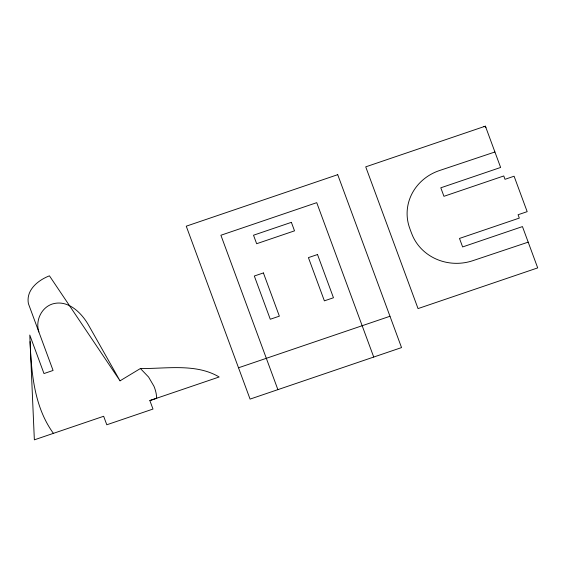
<?xml version="1.0" encoding="UTF-8"?>
<svg xmlns="http://www.w3.org/2000/svg" width="566" height="566" viewBox="0 0 566 566"><rect width="100%" height="100%" fill="white"/><g stroke="black" fill="none" stroke-linecap="round" stroke-linejoin="round"><path stroke-width="0.85" d="M120.027 380.833L140.403 368.523C166.114 368.862 195.999 363.117 219.148 376.991L149.856 400.558L152.99 409.062L106.797 424.776L103.656 416.272L34.356 439.839L29.779 335.051L43.985 373.553L53.077 370.461L28.399 303.609C25.859 289.997 38.078 280.22 49.44 275.826L120.027 380.833L88.82 325.62C81.787 312.934 67.856 299.004 52.03 304.105C41.021 307.925 35.255 321.064 38.863 331.952M238.512 367.78L389.981 316.267M494.917 151.992L439.513 170.536A48.124 45.139 -5.1 0 0 409.734 228.275A125.553 117.763 -5.1 0 0 412.925 236.524A48.124 45.139 -5.1 0 0 472.787 260.693L528.198 242.149M149.856 400.558L156.747 398.259L156.266 394.141A41.643 39.111 -7.4 0 0 153.959 386.245L148.575 377.027L140.403 368.523M53.409 433.358C34.186 406.94 31.413 373.178 30.069 341.595M373.723 357.047L316.734 202.663L220.903 235.251L277.892 389.641M483.873 126.678A1.606 1.507 -7.4 0 1 485.911 127.576M337.718 174.675L186.249 226.188L250.073 399.101L401.542 347.588L337.718 174.675M485.387 126.161L365.728 166.857L418.041 308.59L537.7 267.895L522.453 226.591L462.627 246.939L459.486 238.435L519.319 218.087L518.081 214.74L527.172 211.656L514.091 176.217L505.006 179.309L503.768 175.962L443.942 196.31L440.801 187.806L500.627 167.458L485.387 126.161M291.377 222.339L253.511 235.215L256.653 243.72L294.518 230.843L291.377 222.339M263.409 272.932L254.318 276.017L270.272 319.245L279.363 316.161L263.409 272.932M317.512 254.53L308.42 257.622L324.382 300.85L333.466 297.758L317.512 254.53"/></g></svg>
